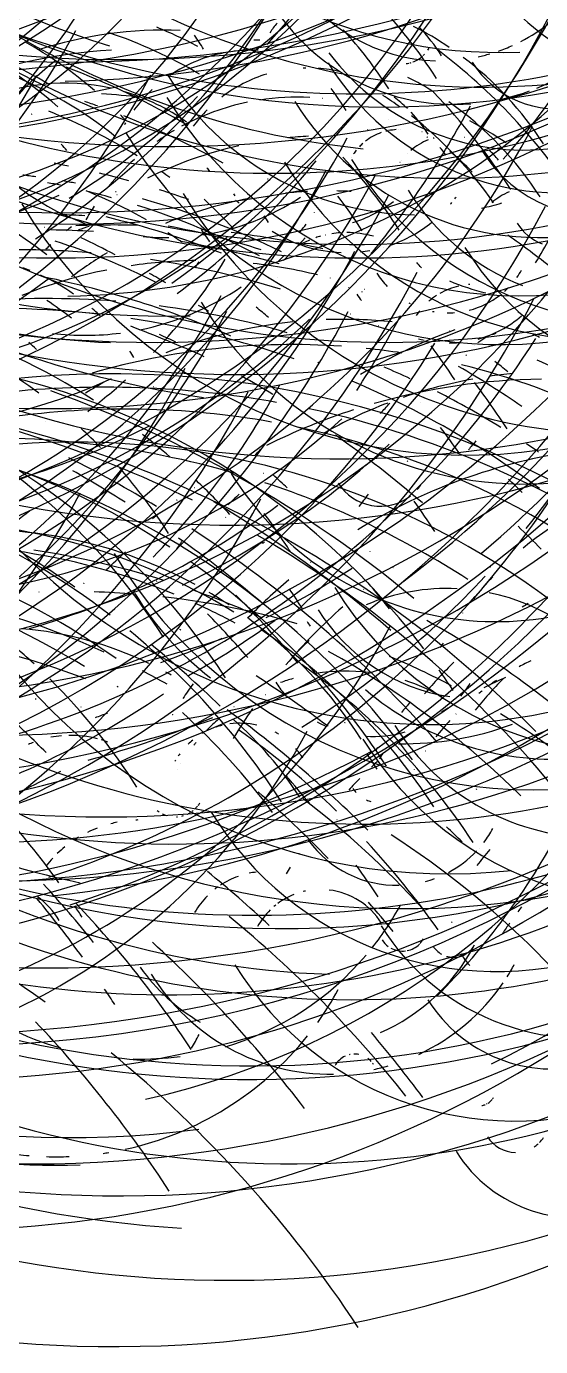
# Model space of a CAD drawing. Extents: x -1.31 to 1.29, y 0 to 2.6.
# Drawn here: x 0.326 to 0.711, y 1.023 to 2.013 of the extents above; entities that cross this region are included whole.
import ezdxf

# ---------------------------------------------------------------- set-up
doc = ezdxf.new("R2010")
doc.units = 0

msp = doc.modelspace()

# ---------------------------------------------------------------- linework, layer by layer
at = {"layer": 'drawinglayer'}
for centre, radius, start, end in [((0.35576, 2.95353), 0.96707, 208.57892, 333.68071), ((0.10055, 2.91806), 0.92544, 216.48574, 333.12843), ((0.17929, 2.92835), 0.98403, 208.17785, 333.45003), ((0.3957, 2.89091), 0.9025, 208.8654, 295.68558), ((-0.01924, 2.82883), 0.81987, 235.22146, 332.58183), ((0.43286, 2.84536), 0.92218, 208.8654, 333.65899), ((0.02946, 2.82345), 0.8626, 223.8196, 332.80397), ((-0.04698, 2.79003), 0.79316, 230.00755, 332.44736), ((0.35261, 2.84239), 0.9689, 208.52163, 333.68162), ((0.17651, 2.7963), 0.87044, 208.57892, 333.07469), ((0.17797, 2.7624), 0.83435, 210.69887, 332.95981), ((-0.11473, 2.72689), 0.73325, 236.13819, 332.13515), ((-0.13624, 2.74928), 0.82211, 208.17785, 332.38932), ((0.33623, 2.85976), 0.88792, 271.20321, 326.32393), ((0.35822, 2.76061), 0.89561, 208.80811, 333.45319), ((0.57408, 2.71041), 0.74776, 209.66754, 306.25121), ((0.59148, 2.66552), 0.71273, 209.83943, 287.80529), ((0.34623, 2.68131), 0.84175, 208.97999, 333.25981), ((-0.17885, 2.63346), 0.7227, 224.67904, 331.98956), ((0.5112, 2.66255), 0.75945, 209.55295, 302.00267), ((-0.06691, 2.62756), 0.73849, 208.57892, 332.23468), ((0.42029, 2.66779), 0.89147, 208.9227, 333.53982), ((0.55942, 2.56992), 0.59632, 210.18321, 253.30899), ((0.57459, 2.62679), 0.78723, 209.55295, 322.50012), ((0.64055, 2.58765), 0.68829, 210.01132, 322.36296), ((0.64542, 2.56691), 0.6489, 210.12591, 264.06427), ((0.6681, 2.52657), 0.55887, 210.46969, 281.75818), ((0.48342, 2.61132), 0.85905, 209.15188, 333.53655), ((0.57133, 2.59989), 0.75018, 209.66754, 319.38169), ((0.24386, 2.8775), 0.89979, 228.46056, 295.16654), ((0.34323, 2.56633), 0.8397, 208.97999, 333.2483), ((-0.02026, 2.43335), 0.54857, 236.82574, 331.69971), ((0.14441, 2.4416), 0.56917, 238.31543, 332.04846), ((-0.02232, 2.48978), 0.70383, 208.75081, 332.19829), ((0.10472, 2.44783), 0.60398, 228.80433, 332.09264), ((0.68023, 2.35109), 0.35745, 211.15723, 272.49649), ((0.00095, 2.40118), 0.55066, 228.68974, 331.74325), ((0.56052, 2.50316), 0.81416, 209.43836, 333.51581), ((-0.02517, 2.49803), 0.81163, 208.40704, 332.54488), ((0.57371, 2.51741), 0.79078, 209.55295, 261.62433), ((-0.06973, 2.35343), 0.47701, 266.61955, 331.3836), ((0.59636, 2.47703), 0.70071, 209.89673, 318.30441), ((0.48027, 2.50019), 0.86088, 209.15188, 333.53741), ((0.34433, 2.37846), 0.56766, 271.26051, 332.37946), ((-0.12935, 2.34328), 0.523, 215.16794, 331.42703), ((-0.22279, 2.41543), 0.70654, 233.84636, 331.85985), ((0.06295, 2.39524), 0.66711, 209.03729, 332.22488), ((-0.01268, 2.34918), 0.57115, 254.35825, 331.78565), ((0.00403, 2.42437), 0.74164, 305.52338, 332.36623), ((-0.14463, 2.42514), 0.76528, 218.49109, 332.18838), ((0.02968, 2.33621), 0.56946, 302.14293, 331.8532), ((0.63648, 2.11815), 0.13081, 211.78749, 268.27041), ((0.81995, 2.15146), 0.17977, 212.01667, 288.0005), ((0.05005, 2.3866), 0.76268, 208.69352, 332.51273), ((0.15558, 2.3198), 0.47489, 317.61279, 322.69487), ((0.64663, 2.11669), 0.16196, 211.73019, 274.35958), ((0.30915, 1.76565), 0.38537, 32.76152, 43.76718), ((0.63648, 2.11815), 0.13081, 297.27279, 319.83306), ((0.64663, 2.11669), 0.16196, 292.40265, 327.73128), ((-0.01678, 2.40243), 0.82761, 208.34974, 332.6114), ((0.42069, 2.47424), 0.69888, 219.98078, 267.39488), ((-0.14543, 2.28532), 0.57811, 311.94051, 331.57692), ((0.4285, 1.70919), 0.30124, 87.59358, 108.12558), ((0.27141, 1.64605), 0.39684, 62.55532, 67.44643), ((0.55418, 1.98071), 0.05346, 139.15978, 148.86442), ((0.3289, 1.79478), 0.31868, 32.58963, 42.6416), ((0.50207, 1.78929), 0.25122, 55.96631, 63.01592), ((0.51842, 1.91589), 0.14052, 32.41774, 43.64995), ((0.11649, 1.68365), 0.35609, 49.14811, 63.93741), ((0.04056, 1.44104), 0.60907, 60.26349, 66.98887), ((0.17585, 1.73209), 0.30776, 49.2054, 61.08689), ((0.27101, 1.6636), 0.36404, 59.51865, 71.34008), ((0.16071, 1.80735), 0.35276, 32.36045, 34.37113), ((0.49541, 1.7466), 0.25631, 88.79679, 89.78228), ((0.196, 2.387), 0.87759, 208.57892, 333.13009), ((0.41446, 1.58358), 0.41248, 93.43775, 111.83067), ((0.49533, 1.88511), 0.11033, 99.68299, 124.24718), ((0.49533, 1.88511), 0.11033, 96.70361, 97.70938), ((0.49533, 1.88511), 0.11033, 87.82276, 94.73979), ((0.69859, 2.10328), 0.18277, 216.94411, 279.58318), ((0.60761, 2.00797), 0.02286, 290.11082, 311.68394), ((0.60761, 2.00797), 0.02286, 313.65938, 316.5597), ((0.60761, 2.00797), 0.02286, 326.32175, 331.12531), ((0.3717, 1.647), 0.4363, 33.048, 53.00876), ((0.50207, 1.78929), 0.25122, 32.76152, 52.98263), ((0.63648, 2.11815), 0.13081, 282.31859, 286.32552), ((0.63648, 2.11815), 0.13081, 289.30868, 294.27662), ((0.50207, 1.78929), 0.25122, 127.87251, 137.55109), ((0.14184, 1.41887), 0.60295, 59.57594, 69.24334), ((0.53689, 1.87529), 0.1067, 90.91673, 91.91397), ((0.53689, 1.87529), 0.1067, 76.93656, 85.95011), ((0.72688, 2.09401), 0.20571, 211.73019, 282.70918), ((0.60761, 2.00797), 0.02286, 277.16197, 282.15026), ((0.60761, 2.00797), 0.02286, 284.15206, 287.10944), ((0.72332, 2.02625), 0.07493, 212.13126, 282.5939), ((0.31333, 2.24593), 0.4972, 318.07116, 328.11041), ((-0.2145, 2.31489), 0.71812, 208.34974, 331.91222), ((0.16412, 2.41001), 0.96491, 208.23515, 333.36254), ((-0.10267, 2.21456), 0.49713, 307.75792, 331.39048), ((0.35518, 1.81505), 0.15558, 77.39493, 114.92109), ((0.19113, 1.67921), 0.32212, 51.26805, 68.06849), ((0.49533, 1.88511), 0.11033, 127.17763, 127.18496), ((0.61988, 2.09298), 0.22114, 211.50101, 269.21488), ((0.53689, 1.87529), 0.1067, 106.73037, 127.30121), ((0.49541, 1.7466), 0.25631, 57.97166, 63.00286), ((0.09512, 2.36923), 0.8881, 224.96552, 332.99723), ((0.10234, 2.30609), 0.4931, 301.2262, 315.52081), ((0.34404, 1.36277), 0.60105, 83.52558, 86.36945), ((0.35518, 1.81505), 0.15558, 54.36203, 73.38176), ((0.49533, 1.88511), 0.11033, 133.02913, 143.73261), ((0.69566, 2.12083), 0.30963, 211.32912, 289.72722), ((0.52853, 1.77815), 0.18197, 86.96332, 98.77594), ((0.24221, 1.74297), 0.38398, 32.64692, 35.62716), ((0.4285, 1.70919), 0.30124, 53.90366, 56.87966), ((0.53689, 1.87529), 0.1067, 45.65307, 52.76674), ((0.27988, 1.62535), 0.48771, 32.9907, 43.95826), ((0.64663, 2.11669), 0.16196, 282.37589, 290.37931), ((0.29505, 2.38934), 0.90767, 208.63622, 327.31658), ((0.42941, 2.47454), 0.67854, 229.54918, 271.60967), ((0.17299, 1.37622), 0.61299, 70.34755, 71.29419), ((0.52853, 1.77815), 0.18197, 101.74563, 118.35963), ((0.53689, 1.87529), 0.1067, 135.09178, 143.82841), ((0.71006, 2.06979), 0.21491, 211.6729, 280.64876), ((0.52853, 1.77815), 0.18197, 83.95615, 83.98394), ((0.10311, 2.24692), 0.62816, 319.96192, 332.16764), ((0.49541, 1.7466), 0.25631, 32.76152, 54.985), ((0.10311, 2.24692), 0.62816, 209.20918, 313.82909), ((0.1314, 2.3191), 0.57811, 220.72563, 306.61682), ((0.13338, 2.29166), 0.75392, 261.00456, 332.62469), ((0.43095, 2.03585), 0.18098, 211.27183, 250.23639), ((0.08153, 1.67987), 0.36489, 47.10609, 47.14276), ((0.18182, 1.5477), 0.43282, 58.37273, 68.1836), ((0.17585, 1.73209), 0.30776, 43.24664, 44.23219), ((0.17299, 1.37622), 0.61299, 60.66456, 68.38815), ((0.49533, 1.88511), 0.11033, 149.58761, 150.53001), ((0.20685, 2.15326), 0.44352, 331.75437, 331.76485), ((0.53689, 1.87529), 0.1067, 32.36045, 43.60703), ((0.4285, 1.70919), 0.30124, 34.76687, 51.8782), ((0.48093, 1.62055), 0.36741, 56.19549, 61.14923), ((0.15826, 2.21434), 0.56393, 209.49566, 297.43723), ((0.07127, 2.26993), 0.71548, 240.95104, 332.39545), ((0.68239, 2.10452), 0.32986, 211.27183, 281.63941), ((0.52853, 1.77815), 0.18197, 120.30947, 125.17485), ((0.55293, 1.62348), 0.30776, 92.92208, 95.86222), ((0.60533, 1.89449), 0.04133, 109.0222, 127.63072), ((0.43095, 2.03585), 0.18098, 326.3975, 326.43634), ((0.60533, 1.89449), 0.04133, 103.12073, 104.07236), ((0.60533, 1.89449), 0.04133, 93.15127, 101.10444), ((0.60533, 1.89449), 0.04133, 91.14592, 91.17027), ((0.60533, 1.89449), 0.04133, 89.17563, 89.19786), ((0.52853, 1.77815), 0.18197, 58.94569, 58.96305), ((0.60533, 1.89449), 0.04133, 58.94569, 59.95587), ((0.10608, 2.34123), 0.92661, 208.23515, 333.14138), ((0.25756, 2.36659), 0.99598, 208.29245, 333.61654), ((0.00224, 2.22914), 0.63868, 272.06265, 332.02921), ((0.08153, 1.67987), 0.36489, 41.184, 42.16748), ((0.55293, 1.62348), 0.30776, 102.71966, 116.29051), ((0.53689, 1.87529), 0.1067, 150.61206, 150.61893), ((0.60533, 1.89449), 0.04133, 141.27972, 146.08942), ((0.60533, 1.89449), 0.04133, 131.53944, 136.39165), ((0.64337, 1.88595), 0.04514, 111.14214, 130.64717), ((0.64337, 1.88595), 0.04514, 105.18338, 106.17374), ((0.60533, 1.89449), 0.04133, 32.30315, 42.57984), ((0.64337, 1.88595), 0.04514, 76.24901, 76.28293), ((0.64337, 1.88595), 0.04514, 36.48574, 49.87084), ((0.38306, 2.30631), 0.88576, 208.8654, 333.46138), ((0.21703, 1.22968), 0.69309, 78.31166, 79.23051), ((0.52853, 1.77815), 0.18197, 131.99781, 140.69651), ((0.09575, 2.27674), 0.57694, 306.49741, 320.82308), ((0.35518, 1.81505), 0.15558, 41.24129, 41.26089), ((0.75784, 2.0578), 0.27991, 211.5583, 287.89914), ((0.27141, 1.64605), 0.39684, 32.70422, 42.70801), ((0.43095, 2.03585), 0.18098, 317.5241, 317.5555), ((0.79082, 2.05004), 0.26005, 211.6729, 289.98855), ((0.60533, 1.89449), 0.04133, 149.95957, 149.98868), ((0.64337, 1.88595), 0.04514, 146.15198, 146.20716), ((0.64337, 1.88595), 0.04514, 143.25219, 143.28507), ((0.64337, 1.88595), 0.04514, 134.53303, 134.57612), ((0.52853, 1.77815), 0.18197, 43.76231, 50.88469), ((0.75604, 1.97481), 0.10425, 212.13126, 282.73112), ((-0.0269, 2.21156), 0.65366, 230.40862, 332.02772), ((-0.03913, 2.23193), 0.7083, 298.01764, 332.18403), ((0.25122, 1.30348), 0.60251, 82.20777, 83.15338), ((0.21703, 1.22968), 0.69309, 74.47284, 76.34475), ((0.18182, 1.5477), 0.43282, 54.47662, 55.41953), ((0.54238, 1.95751), 0.09556, 211.73019, 213.79811), ((0.23209, 1.3203), 0.58602, 78.25437, 79.21241), ((0.25122, 1.30348), 0.60251, 79.34299, 80.25508), ((0.21703, 1.22968), 0.69309, 70.57673, 72.49184), ((0.14184, 1.41887), 0.60295, 52.71666, 52.75774), ((0.76359, 1.98481), 0.17863, 211.90208, 248.31091), ((0.00784, 2.30554), 0.92881, 208.06326, 332.98485), ((-0.05724, 2.23131), 0.73988, 233.21611, 332.25582), ((0.15558, 2.3198), 0.47489, 246.79521, 294.20867), ((0.12118, 1.55917), 0.35814, 52.12749, 64.93871), ((0.23612, 1.5521), 0.36353, 60.37808, 68.2708), ((0.23209, 1.3203), 0.58602, 74.41555, 76.30774), ((0.25122, 1.30348), 0.60251, 76.38578, 76.4209), ((0.55293, 1.62348), 0.30776, 121.12817, 121.1689), ((0.25122, 1.30348), 0.60251, 63.81583, 74.44889), ((0.5529, 1.56771), 0.32212, 100.77161, 112.39474), ((0.76268, 2.0818), 0.37361, 211.27183, 299.04638), ((0.43095, 2.03585), 0.18098, 278.59437, 303.64815), ((0.04056, 1.44104), 0.60907, 43.70501, 46.60824), ((0.56536, 1.94637), 0.10275, 214.82416, 215.89113), ((0.54238, 1.95751), 0.09556, 231.26805, 233.35774), ((0.5529, 1.56771), 0.32212, 92.92208, 95.85689), ((0.36972, 1.98818), 0.20659, 329.30113, 329.31528), ((0.5529, 1.56771), 0.32212, 87.07792, 89.00512), ((0.27101, 1.6636), 0.36404, 32.64692, 37.62931), ((0.54238, 1.95751), 0.09556, 286.95955, 307.7499), ((0.09637, 2.27396), 0.84882, 307.07037, 332.87112), ((0.56536, 1.94637), 0.10275, 319.61815, 320.57413), ((0.56536, 1.94637), 0.10275, 322.54023, 323.50383), ((0.61988, 2.09298), 0.22114, 282.31859, 286.35961), ((0.71086, 1.83769), 0.0565, 114.29341, 129.83031), ((0.08025, 2.32353), 0.99506, 208.00597, 333.3233), ((0.04756, 2.22614), 0.75245, 254.41555, 332.47532), ((0.65564, 2.08085), 0.38907, 211.04264, 285.64427), ((0.33557, 1.34042), 0.53183, 86.33307, 88.26216), ((0.52853, 1.77815), 0.18197, 146.55093, 150.37033), ((0.55293, 1.62348), 0.30776, 125.95809, 125.98175), ((0.23209, 1.3203), 0.58602, 62.72721, 72.42968), ((0.35961, 1.77295), 0.17467, 32.24585, 34.24502), ((0.36972, 1.98818), 0.20659, 326.35298, 326.37905), ((0.71086, 1.83769), 0.0565, 138.53801, 138.58682), ((0.3038, 2.30836), 0.93581, 208.57892, 302.73526), ((0.39083, 1.16607), 0.69822, 94.21519, 94.23989), ((0.55293, 1.62348), 0.30776, 128.90383, 129.8173), ((0.39083, 1.16607), 0.69822, 88.51031, 92.30151), ((0.52798, 1.36541), 0.52135, 107.30333, 108.21559), ((0.22616, 1.21312), 0.67624, 68.68597, 76.36166), ((0.33557, 1.34042), 0.53183, 71.77994, 79.53172), ((0.19113, 1.67921), 0.32212, 32.36045, 34.34208), ((0.36972, 1.98818), 0.20659, 321.39431, 323.38706), ((0.56536, 1.94637), 0.10275, 289.0222, 308.81296), ((0.7268, 1.88665), 0.03924, 212.24585, 248.3744), ((0.3355, 1.21429), 0.64634, 86.39037, 89.2355), ((0.18431, 1.34401), 0.5337, 63.47205, 72.21539), ((-0.01033, 1.0704), 0.87033, 62.44073, 64.32072), ((0.43095, 2.03585), 0.18098, 264.44231, 270.55353), ((0.03126, 1.23097), 0.73809, 57.51788, 57.57059), ((0.23612, 1.5521), 0.36353, 55.45064, 57.41732), ((0.3355, 1.21429), 0.64634, 73.84259, 80.56871), ((0.19596, 2.01618), 0.31545, 329.3331, 329.35843), ((0.39083, 1.16607), 0.69822, 76.99386, 82.71014), ((0.56536, 1.94637), 0.10275, 237.51329, 268.01608), ((0.20685, 2.15326), 0.44352, 314.63341, 317.67748), ((0.56609, 1.78632), 0.0723, 112.80372, 120.61703), ((0.56609, 1.78632), 0.0723, 105.87093, 108.84), ((0.56609, 1.78632), 0.0723, 102.92318, 102.94885), ((0.56609, 1.78632), 0.0723, 94.0107, 98.96748), ((0.56609, 1.78632), 0.0723, 74.01448, 90.03266), ((0.16856, 2.2076), 0.77187, 310.22164, 332.74157), ((0.34404, 1.36277), 0.60105, 51.32535, 55.24547), ((0.17702, 2.15157), 0.61735, 329.24384, 331.24936), ((-0.069, 2.18275), 0.72475, 236.31008, 332.1862), ((0.32088, 1.18417), 0.66151, 85.35904, 90.14593), ((0.55293, 1.62348), 0.30776, 132.74265, 133.67291), ((0.5529, 1.56771), 0.32212, 121.11161, 126.89327), ((0.56609, 1.78632), 0.0723, 130.39352, 135.24665), ((0.56536, 1.94637), 0.10275, 276.07335, 280.06332), ((0.56536, 1.94637), 0.10275, 286.04282, 286.05296), ((0.84468, 1.96594), 0.22407, 211.90208, 296.07886), ((0.3388, 2.26648), 0.95915, 208.57892, 333.62771), ((0.22077, 2.08752), 0.5024, 209.83943, 312.8074), ((0.26749, 1.67808), 0.1639, 68.11301, 70.10335), ((0.45682, 1.47948), 0.35814, 90.63025, 98.43388), ((0.32088, 1.18417), 0.66151, 72.81127, 81.49083), ((0.11956, 2.05637), 0.41677, 316.35229, 328.50019), ((0.19596, 2.01618), 0.31545, 324.3164, 325.33174), ((0.45682, 1.47948), 0.35814, 75.90524, 83.77017), ((0.56609, 1.78632), 0.0723, 39.46512, 43.5895), ((-0.10069, 2.20478), 0.81167, 214.3658, 332.41613), ((0.28676, 2.22698), 0.82566, 208.9227, 322.98805), ((-0.04298, 2.33156), 0.63721, 267.70817, 307.26242), ((0.45682, 1.47948), 0.35814, 101.40186, 112.03785), ((0.26749, 1.67808), 0.1639, 55.10687, 65.11885), ((0.1901, 1.11074), 0.72992, 66.68062, 78.20383), ((-0.01033, 1.0704), 0.87033, 59.57594, 60.50625), ((0.22616, 1.21312), 0.67624, 64.76963, 64.78986), ((0.33557, 1.34042), 0.53183, 66.85251, 66.85846), ((0.25122, 1.30348), 0.60251, 59.86242, 59.8662), ((0.64209, 1.86155), 0.0631, 212.01667, 223.42002), ((0.71189, 1.98532), 0.17691, 247.08169, 256.33393), ((0.64209, 1.86155), 0.0631, 322.5808, 322.59753), ((0.64209, 1.86155), 0.0631, 324.54558, 330.33773), ((0.25423, 2.25516), 0.99752, 208.29245, 333.61608), ((-0.08959, 2.1117), 0.6367, 289.42327, 331.86443), ((0.36972, 1.98818), 0.20659, 281.45916, 304.51406), ((0.3355, 1.21429), 0.64634, 68.95778, 68.97245), ((0.64242, 1.85905), 0.08322, 214.02202, 218.19127), ((0.33557, 1.34042), 0.53183, 62.94172, 62.95639), ((0.45682, 1.47948), 0.35814, 69.98148, 70.00377), ((0.66217, 1.76683), 0.05313, 122.94507, 130.67874), ((0.66217, 1.76683), 0.05313, 103.29262, 119.9646), ((0.66217, 1.76683), 0.05313, 94.35448, 95.34971), ((0.64209, 1.86155), 0.0631, 284.32394, 307.95719), ((0.64209, 1.86155), 0.0631, 311.88321, 315.7705), ((-0.05654, 2.20412), 0.85912, 235.04957, 332.64715), ((0.43652, 2.20386), 0.80364, 209.26647, 328.27995), ((0.30215, 1.11737), 0.68441, 83.41099, 93.91456), ((0.34103, 1.16094), 0.6482, 85.41634, 95.01625), ((-0.04522, 1.25068), 0.678, 53.3307, 55.25401), ((0.24613, 2.27128), 0.91529, 276.18794, 329.27798), ((0.26749, 1.67808), 0.1639, 46.11143, 49.11121), ((0.34103, 1.16094), 0.6482, 73.84259, 82.51717), ((0.18431, 1.34401), 0.5337, 58.60191, 59.54185), ((0.69987, 1.95509), 0.285, 211.44371, 323.32203), ((0.03126, 1.23097), 0.73809, 49.83566, 50.76328), ((0.64209, 1.86155), 0.0631, 241.92507, 242.95032), ((0.64242, 1.85905), 0.08322, 318.7457, 318.75871), ((-0.16485, 2.14007), 0.7257, 232.92963, 332.02366), ((-0.12554, 2.16333), 0.78232, 237.05493, 332.27707), ((0.30215, 1.11737), 0.68441, 70.86321, 81.43864), ((0.56301, 1.43001), 0.36353, 95.90147, 111.40565), ((0.56301, 1.43001), 0.36353, 84.15583, 91.9755), ((0.32088, 1.18417), 0.66151, 67.95934, 67.99842), ((-0.03122, 2.132), 0.72046, 327.0666, 332.23714), ((0.66217, 1.76683), 0.05313, 141.39431, 146.16528), ((0.64209, 1.86155), 0.0631, 259.22839, 260.23382), ((0.64209, 1.86155), 0.0631, 269.31245, 274.31626), ((0.64242, 1.85905), 0.08322, 285.29797, 310.93841), ((0.48082, 1.23078), 0.60698, 69.38355, 69.43082), ((0.64242, 1.85905), 0.08322, 314.84621, 314.8626), ((0.08897, 2.19177), 0.88176, 208.34974, 332.96629), ((0.20685, 2.15326), 0.44352, 236.71115, 294.33277), ((0.09564, 1.29531), 0.51988, 57.34141, 71.90605), ((0.36972, 1.98818), 0.20659, 263.2391, 277.41201), ((0.0864, 0.94197), 0.90401, 65.64929, 69.43082), ((0.08325, 1.03083), 0.82566, 64.56067, 65.50141), ((0.23612, 1.5521), 0.36353, 40.54309, 40.55374), ((0.79452, 1.38399), 0.42802, 110.16811, 120.6698), ((0.32088, 1.18417), 0.66151, 66.01816, 66.05036), ((0.56301, 1.43001), 0.36353, 77.25994, 77.28034), ((0.79452, 1.38399), 0.42802, 108.22911, 108.27735), ((0.69049, 1.74209), 0.04284, 107.36062, 111.25513), ((0.69049, 1.74209), 0.04284, 62.26884, 69.37489), ((-0.02466, 2.18111), 0.7718, 240.49267, 328.31186), ((0.10707, 2.16377), 0.71321, 282.89155, 327.36413), ((0.09696, 1.42008), 0.39739, 53.15881, 63.93942), ((0.02832, 1.43008), 0.45755, 48.17408, 49.15138), ((0.09406, 2.15824), 0.84604, 288.22006, 332.85805), ((0.5252, 1.23939), 0.53527, 86.04659, 106.2716), ((0.34103, 1.16094), 0.6482, 71.88749, 71.89453), ((0.5252, 1.23939), 0.53527, 81.17645, 84.07424), ((0.64242, 1.85905), 0.08322, 254.12907, 257.18316), ((0.14184, 1.41887), 0.60295, 33.10529, 36.05024), ((0.64242, 1.85905), 0.08322, 270.28648, 275.32478), ((0.56301, 1.43001), 0.36353, 74.2997, 74.30096), ((0.69049, 1.74209), 0.04284, 131.74737, 131.76862), ((0.69049, 1.74209), 0.04284, 118.13223, 127.863), ((0.57913, 2.12046), 0.70533, 209.83943, 324.27148), ((0.18321, 1.2144), 0.55173, 37.0014, 85.80102), ((0.26749, 1.67808), 0.1639, 32.01667, 34.02506), ((0.69049, 1.74209), 0.04284, 144.37369, 145.28544), ((0.45682, 1.47948), 0.35814, 50.06484, 52.0844), ((0.56301, 1.43001), 0.36353, 56.42467, 66.37558), ((-0.18691, 2.09364), 0.71585, 243.18558, 331.95295), ((0.49691, 2.1467), 0.7999, 209.38107, 310.21808), ((0.2672, 2.17429), 0.92515, 256.07713, 333.40139), ((0.38973, 1.03647), 0.71625, 53.67448, 96.1173), ((0.03126, 1.23097), 0.73809, 45.92425, 45.93955), ((0.34103, 1.16094), 0.6482, 65.13363, 67.03568), ((0.32088, 1.18417), 0.66151, 55.33605, 60.18093), ((0.5252, 1.23939), 0.53527, 63.58665, 76.28786), ((0.72464, 1.39784), 0.35675, 95.50039, 98.38759), ((0.38508, 1.01437), 0.72831, 79.85865, 96.09702), ((0.56301, 1.43001), 0.36353, 119.16355, 122.02175), ((0.11956, 2.05637), 0.41677, 307.24226, 312.32497), ((0.01858, 2.01072), 0.56396, 315.49285, 331.81642), ((-0.04522, 1.25068), 0.678, 46.55611, 46.5698), ((0.08325, 1.03083), 0.82566, 58.8311, 60.71114), ((0.30215, 1.11737), 0.68441, 53.388, 66.96028), ((0.71658, 1.27728), 0.47144, 90.57296, 106.00661), ((0.72464, 1.39784), 0.35675, 100.37054, 109.04179), ((0.17299, 1.37622), 0.61299, 33.16259, 37.12998), ((-0.21729, 2.11339), 0.80207, 208.06326, 332.18322), ((0.09597, 0.8844), 0.85696, 44.44986, 83.68102), ((0.08508, 0.92101), 0.82251, 63.64394, 81.72723), ((0.03972, 1.24603), 0.51695, 32.64692, 70.74667), ((0.02547, 1.29868), 0.47778, 32.47504, 65.78692), ((0.03866, 0.89027), 0.90294, 50.23673, 70.22734), ((0.0864, 0.94197), 0.90401, 61.80698, 61.86777), ((0.34103, 1.16094), 0.6482, 58.31543, 63.14404), ((0.51776, 2.10375), 0.76682, 209.49566, 291.74747), ((0.40014, 1.10503), 0.62124, 79.85865, 98.1077), ((0.02832, 1.43008), 0.45755, 40.31837, 40.32456), ((0.71658, 1.27728), 0.47144, 107.99087, 116.54525), ((0.79452, 1.38399), 0.42802, 127.33611, 127.35685), ((0.38508, 1.01437), 0.72831, 53.67448, 77.90016), ((0.72464, 1.39784), 0.35675, 111.02755, 119.62845), ((0.16716, 2.1194), 0.58042, 316.92524, 317.94958), ((0.08626, 1.29579), 0.69001, 39.1178, 39.12135), ((0.1823, 2.05227), 0.66422, 321.27972, 330.39731), ((0.12063, 1.15072), 0.56613, 56.48197, 83.65501), ((0.56301, 1.43001), 0.36353, 127.79734, 127.81521), ((0.11546, 2.06814), 0.72915, 288.16276, 331.49911), ((0.40014, 1.10503), 0.62124, 45.59577, 77.87335), ((0.08626, 1.29579), 0.69001, 35.22523, 37.16172), ((0.12675, 1.10825), 0.60387, 36.02738, 84.65511), ((0.29625, 1.03878), 0.66579, 73.728, 92.93962), ((0.09696, 1.42008), 0.39739, 44.27797, 47.2244), ((0.09564, 1.29531), 0.51988, 49.49188, 52.4107), ((0.08325, 1.03083), 0.82566, 49.2054, 54.94753), ((0.86876, 1.52557), 0.27152, 139.33167, 141.19504), ((0.26075, 2.09408), 0.87037, 208.69352, 333.21294), ((0.43319, 2.09239), 0.80514, 209.20918, 312.0932), ((0.62864, 1.91724), 0.42732, 210.81346, 296.70659), ((0.36122, 1.1033), 0.59822, 33.50636, 97.02446), ((0.17702, 2.15157), 0.61735, 295.49662, 312.97619), ((0.79452, 1.38399), 0.42802, 133.08643, 133.98523), ((0.34103, 1.16094), 0.6482, 55.33605, 56.3102), ((0.49343, 2.06293), 0.83922, 209.20918, 333.48888), ((0.49764, 2.00551), 0.64777, 209.89673, 258.27688), ((-0.05361, 0.87165), 0.91569, 58.60191, 63.30498), ((0.79771, 1.27281), 0.42623, 100.54242, 121.63586), ((0.03126, 1.23097), 0.73809, 38.15356, 38.20462), ((0.86975, 1.41616), 0.26797, 88.16654, 129.78413), ((0.32938, 2.08778), 0.92735, 208.63622, 333.50933), ((0.49394, 2.03589), 0.80203, 209.38107, 333.37074), ((0.04793, 1.13009), 0.55781, 52.35667, 79.53304), ((-0.10718, 0.85853), 0.94538, 57.57059, 60.34502), ((0.09696, 1.42008), 0.39739, 32.41774, 41.30157), ((0.09564, 1.29531), 0.51988, 42.61639, 46.5333), ((0.67792, 1.79991), 0.23297, 211.5583, 306.4553), ((0.72464, 1.39784), 0.35675, 128.2502, 128.27358), ((-0.10311, 0.99682), 0.91617, 47.02817, 47.92943), ((0.09095, 1.04823), 0.86421, 45.42388, 46.37751), ((-0.24965, 1.99379), 0.69888, 233.78907, 331.7876), ((0.71658, 1.27728), 0.47144, 124.17762, 124.20558), ((0.29625, 1.03878), 0.66579, 57.22681, 71.75857), ((0.59101, 1.6905), 0.03708, 212.01667, 307.75924), ((0.59101, 1.6905), 0.03708, 318.52953, 326.28846), ((0.59101, 1.6905), 0.03708, 328.23039, 328.26981), ((-0.13986, 1.9991), 0.72589, 208.46433, 332.06766), ((0.56902, 2.03094), 0.74743, 209.66754, 318.36469), ((0.57789, 2.0109), 0.70874, 209.83943, 267.98428), ((0.60955, 1.97331), 0.62146, 210.18321, 298.99694), ((-0.117, 0.89693), 0.84494, 55.45064, 64.90611), ((0.16716, 2.1194), 0.58042, 286.10011, 306.72734), ((0.71658, 1.27728), 0.47144, 126.08242, 126.15364), ((-0.0517, 0.80474), 0.99719, 49.2627, 58.70144), ((0.72464, 1.39784), 0.35675, 132.1124, 133.98253), ((0.06995, 2.03494), 0.63336, 322.9413, 323.98735), ((0.18431, 1.34401), 0.5337, 32.9907, 35.94006), ((0.23653, 1.17303), 0.4699, 58.60191, 90.82483), ((0.16647, 1.84971), 0.25694, 303.00237, 309.04524), ((0.71658, 1.27728), 0.47144, 128.0444, 128.93741), ((0.08508, 0.92101), 0.82251, 61.67045, 61.69588), ((-0.04522, 1.25068), 0.678, 32.9334, 35.87749), ((0.39548, 2.03787), 0.90144, 208.8654, 333.53208), ((0.08054, 1.10338), 0.53626, 54.36203, 82.53677), ((0.29017, 1.29571), 0.34015, 61.524, 93.95513), ((-0.05361, 0.87165), 0.91569, 41.35588, 56.64687), ((0.1901, 1.11074), 0.72992, 44.39256, 46.30435), ((-0.07537, 0.78129), 0.87378, 59.40405, 76.47075), ((0.79452, 1.38399), 0.42802, 145.40502, 146.30399), ((-0.10718, 0.85853), 0.94538, 49.95025, 54.65005), ((0.08508, 0.92101), 0.82251, 38.54839, 59.75172), ((0.50281, 1.62777), 0.00187, 211.95938, 289.70201), ((0.50281, 1.62777), 0.00187, 292.68913, 302.52584), ((0.50281, 1.62777), 0.00187, 307.43758, 307.47144), ((0.50281, 1.62777), 0.00187, 312.34158, 321.13797), ((0.24943, 1.13441), 0.49024, 67.54005, 82.12808), ((0.22986, 0.96579), 0.66264, 72.52479, 81.18029), ((0.02199, 2.00522), 0.54015, 312.34158, 314.41357), ((0.70562, 1.80794), 0.36705, 211.15723, 286.8072), ((0.84538, 1.37622), 0.35759, 137.12435, 137.15443), ((0.12063, 1.15072), 0.56613, 32.9334, 54.53219), ((0.19904, 2.17949), 0.68217, 296.69983, 302.93144), ((0.79771, 1.27281), 0.42623, 127.34843, 127.41414), ((0.83446, 1.26907), 0.41131, 124.6263, 124.66395), ((0.08325, 1.03083), 0.82566, 44.32999, 44.33526), ((0.71658, 1.27728), 0.47144, 137.4907, 137.5555), ((0.79452, 1.38399), 0.42802, 150.09032, 150.16057), ((0.79771, 1.27281), 0.42623, 130.22164, 135.89444), ((0.1823, 2.05227), 0.66422, 301.79916, 317.19471), ((-0.00051, 1.10554), 0.76154, 38.20462, 40.09091), ((0.86975, 1.41616), 0.26797, 136.52417, 141.20644), ((0.25793, 1.9788), 0.86802, 208.69352, 333.20074), ((0.12392, 0.97685), 0.62409, 65.36281, 79.83338), ((0.35899, 0.97685), 0.61259, 92.20331, 92.23454), ((0.35899, 0.97685), 0.61259, 85.47363, 88.3516), ((0.60823, 1.71106), 0.23568, 211.44371, 232.20713), ((0.35899, 0.97685), 0.61259, 73.89989, 83.52856), ((0.22986, 0.96579), 0.66264, 65.76389, 70.5698), ((0.29017, 1.29571), 0.34015, 56.53926, 59.5175), ((-0.10835, 0.99876), 0.83391, 40.09538, 44.84852), ((0.09564, 1.29531), 0.51988, 32.76152, 34.72974), ((0.84538, 1.37622), 0.35759, 143.75885, 143.80074), ((0.78133, 1.73106), 0.26364, 211.6729, 300.89429), ((0.83446, 1.26907), 0.41131, 128.4292, 128.50276), ((0.64128, 1.43539), 0.15643, 87.3071, 112.90261), ((0.64128, 1.43539), 0.15643, 32.70422, 78.3689), ((0.64198, 1.8001), 0.4223, 210.87076, 276.46147), ((0.24943, 1.13441), 0.49024, 61.63859, 65.54387), ((0.83446, 1.26907), 0.41131, 131.31026, 139.8055), ((0.66451, 1.65027), 0.14111, 211.84478, 261.28187), ((0.64128, 1.43539), 0.15643, 116.80205, 116.81442), ((0.87638, 1.30224), 0.32846, 122.08564, 122.99698), ((0.19146, 1.99848), 0.53674, 298.476, 306.70305), ((-0.19355, 0.94296), 0.90892, 41.0694, 43.87117), ((0.29017, 1.29571), 0.34015, 32.58963, 53.56367), ((0.72127, 1.68108), 0.21733, 211.6729, 212.74438), ((0.84538, 1.37622), 0.35759, 147.54542, 147.58226), ((-0.10311, 0.99682), 0.91617, 38.35038, 38.3765), ((0.30025, 0.97751), 0.67407, 46.45521, 61.11324), ((0.86975, 1.41616), 0.26797, 144.0541, 144.08722), ((0.0875, 1.83538), 0.5788, 215.45442, 331.98235), ((0.14118, 0.91712), 0.64879, 69.31622, 80.87009), ((0.01242, 1.19062), 0.46976, 47.20005, 51.09393), ((0.29908, 1.28824), 0.27438, 64.38879, 85.15324), ((0.04793, 1.13009), 0.55781, 32.76152, 50.40902), ((0.19904, 2.17949), 0.68217, 289.48057, 293.63669), ((-0.04818, 0.69086), 0.99814, 60.60818, 60.66456), ((0.23653, 1.17303), 0.4699, 32.87611, 55.65313), ((0.34924, 1.89529), 0.73578, 296.24147, 332.92394), ((0.47672, 1.93773), 0.86458, 209.09459, 333.5436), ((-0.117, 0.89693), 0.84494, 45.88225, 50.60096), ((0.64128, 1.43539), 0.15643, 131.36755, 138.11894), ((0.22986, 0.96579), 0.66264, 45.252, 60.87896), ((0.86975, 1.41616), 0.26797, 149.81679, 150.68964), ((0.49218, 1.95341), 0.84263, 209.20918, 266.58374), ((0.52384, 1.91578), 0.75535, 209.55295, 329.29368), ((0.24943, 1.13441), 0.49024, 32.9907, 54.74734), ((0.35899, 0.97685), 0.61259, 62.21155, 67.04485), ((0.87638, 1.30224), 0.32846, 134.46152, 140.11289), ((0.78781, 1.36017), 0.19622, 115.26744, 118.16156), ((0.15302, 2.27964), 0.91778, 234.47662, 298.03385), ((0.12392, 0.97685), 0.62409, 60.49267, 62.43145), ((0.29908, 1.28824), 0.27438, 60.43538, 61.41433), ((-0.04818, 0.69086), 0.99814, 53.04422, 56.81681), ((0.56521, 1.38501), 0.14474, 105.81364, 109.73484), ((0.56521, 1.38501), 0.14474, 83.06721, 98.92439), ((0.18321, 1.2144), 0.55173, 33.048, 35.00018), ((0.83504, 1.19187), 0.36544, 114.23611, 117.07277), ((0.39215, 1.9264), 0.90294, 208.8654, 333.53157), ((0.01242, 1.19062), 0.46976, 32.47504, 45.21968), ((-0.07537, 0.78129), 0.87378, 57.45938, 57.51329), ((0.28651, 1.79244), 0.59749, 282.43318, 332.37814), ((0.29908, 1.28824), 0.27438, 58.43003, 58.43071), ((0.79771, 1.27281), 0.42623, 144.48829, 146.31505), ((0.56521, 1.38501), 0.14474, 116.58243, 116.58524), ((0.58591, 1.5669), 0.08607, 211.84478, 219.0864), ((0.72127, 1.68108), 0.21733, 229.43459, 273.63462), ((0.56521, 1.38501), 0.14474, 60.03431, 72.09112), ((0.58591, 1.5669), 0.08607, 319.61815, 327.39393), ((0.91298, 1.29857), 0.32201, 135.55014, 141.15551), ((0.78781, 1.36017), 0.19622, 127.81521, 128.76449), ((0.78781, 1.36017), 0.19622, 123.9764, 125.87913), ((0.06995, 2.03494), 0.63336, 283.75099, 304.49492), ((0.22876, 0.83622), 0.68063, 81.18602, 81.23375), ((0.64128, 1.43539), 0.15643, 150.63945, 150.67623), ((0.77044, 1.36709), 0.20992, 138.30034, 141.14829), ((-0.25617, 0.88099), 0.83761, 44.56445, 47.36054), ((0.22876, 0.83622), 0.68063, 78.2998, 78.31166), ((0.16856, 2.2076), 0.77187, 285.29797, 292.62479), ((0.19146, 1.99848), 0.53674, 290.28271, 291.34165), ((0.79771, 1.27281), 0.42623, 148.2081, 148.26981), ((0.08054, 1.10338), 0.53626, 36.71493, 47.51375), ((0.56521, 1.38501), 0.14474, 129.24297, 129.24761), ((-0.07277, 0.75157), 0.92889, 45.1947, 53.76088), ((0.83446, 1.26907), 0.41131, 145.51961, 149.262), ((0.56521, 1.38501), 0.14474, 125.35448, 125.40879), ((0.83504, 1.19187), 0.36544, 121.91375, 122.80911), ((0.78781, 1.36017), 0.19622, 135.48093, 135.55014), ((0.35899, 0.97685), 0.61259, 44.50715, 58.25361), ((0.10813, 1.71512), 0.4861, 253.84259, 331.72113), ((0.56521, 1.38501), 0.14474, 131.19567, 136.03481), ((0.48581, 1.43503), 0.05573, 103.6364, 108.58944), ((0.48581, 1.43503), 0.05573, 76.76467, 97.70176), ((0.29908, 1.28824), 0.27438, 32.41774, 48.45712), ((0.12392, 0.97685), 0.62409, 45.88225, 54.65916), ((0.58591, 1.5669), 0.08607, 240.66456, 245.79202), ((-0.10835, 0.99876), 0.83391, 36.18717, 36.19926), ((0.75348, 1.58321), 0.1783, 211.90208, 270.71391), ((0.60823, 1.71106), 0.23568, 269.14056, 290.34218), ((0.58591, 1.5669), 0.08607, 292.05888, 297.01473), ((0.78781, 1.36017), 0.19622, 137.44091, 142.17795), ((0.35928, 1.40333), 0.07838, 111.14214, 114.06308), ((0.35928, 1.40333), 0.07838, 95.27121, 101.21061), ((0.35928, 1.40333), 0.07838, 75.33228, 91.28331), ((0.35928, 1.40333), 0.07838, 69.31622, 73.31644), ((0.48581, 1.43503), 0.05573, 129.24761, 134.11294), ((0.56521, 1.38501), 0.14474, 140.93595, 141.84512), ((0.48581, 1.43503), 0.05573, 119.45003, 120.40309), ((0.48581, 1.43503), 0.05573, 58.60191, 61.62988), ((0.79892, 1.61553), 0.25969, 211.73019, 292.00994), ((0.58591, 1.5669), 0.08607, 266.04659, 286.1071), ((0.78781, 1.36017), 0.19622, 144.08842, 144.14451), ((0.48581, 1.43503), 0.05573, 143.91533, 145.81445), ((0.48581, 1.43503), 0.05573, 32.07397, 41.30157), ((-0.10835, 0.99876), 0.83391, 33.27718, 34.25608), ((0.77044, 1.36709), 0.20992, 149.81679, 150.69657), ((0.87638, 1.30224), 0.32846, 149.64491, 150.5217), ((0.83504, 1.19187), 0.36544, 129.47994, 129.53409), ((0.78781, 1.36017), 0.19622, 145.99769, 146.03527), ((0.48581, 1.43503), 0.05573, 149.7595, 150.67961), ((0.56521, 1.38501), 0.14474, 150.54542, 150.56164), ((0.56521, 1.38501), 0.14474, 148.6133, 148.67088), ((0.83504, 1.19187), 0.36544, 132.39888, 133.28307), ((0.78781, 1.36017), 0.19622, 150.76653, 150.79082), ((0.91298, 1.29857), 0.32201, 150.6018, 150.67623), ((0.05016, 2.01592), 0.63692, 293.0329, 298.24075), ((0.14118, 0.91712), 0.64879, 55.73071, 55.73712), ((-0.117, 0.89693), 0.84494, 39.12135, 41.0136), ((0.83504, 1.19187), 0.36544, 135.20637, 137.0808), ((-0.07537, 0.78129), 0.87378, 44.10608, 48.86031), ((0.5895, 1.45379), 0.02235, 212.07397, 222.36704), ((-0.05361, 0.87165), 0.91569, 38.4554, 38.49109), ((-0.14536, 1.01752), 0.60878, 35.51171, 42.26643), ((0.43736, 1.44225), 0.02162, 231.15346, 236.26276), ((0.43736, 1.44225), 0.02162, 306.32552, 308.28074), ((0.43736, 1.44225), 0.02162, 315.20637, 321.04756), ((0.43736, 1.44225), 0.02162, 323.05589, 328.87806), ((0.14118, 0.91712), 0.64879, 42.10073, 52.812), ((0.5895, 1.45379), 0.02235, 246.9098, 256.0349), ((0.41168, 1.3277), 0.09058, 101.40186, 104.35133), ((0.41168, 1.3277), 0.09058, 91.48969, 92.46274), ((0.43736, 1.44225), 0.02162, 243.35746, 252.47408), ((0.43736, 1.44225), 0.02162, 272.57831, 274.57157), ((0.43736, 1.44225), 0.02162, 283.5218, 286.52754), ((0.43736, 1.44225), 0.02162, 294.4653, 295.4513), ((0.43736, 1.44225), 0.02162, 297.44468, 301.38107), ((0.67789, 1.55503), 0.25038, 211.50101, 288.59414), ((0.55806, 1.41909), 0.000769, 300.72395, 300.76783), ((0.55806, 1.41909), 0.000769, 302.71589, 306.61006), ((0.55806, 1.41909), 0.000769, 310.56541, 313.45639), ((0.55806, 1.41909), 0.000769, 319.33167, 330.97451), ((0.41168, 1.3277), 0.09058, 111.25673, 116.18291), ((0.6035, 1.45137), 0.08212, 211.90208, 212.93048), ((0.22876, 0.83622), 0.68063, 33.50636, 57.01946), ((0.26284, 1.65715), 0.52428, 314.97719, 332.10542), ((-0.04818, 0.69086), 0.99814, 45.42388, 46.34898), ((0.6035, 1.45137), 0.08212, 322.59753, 331.29915), ((0.41168, 1.3277), 0.09058, 128.96113, 133.84078), ((0.41168, 1.3277), 0.09058, 121.11161, 123.06133), ((0.6035, 1.45137), 0.08212, 216.02738, 271.17273), ((0.12392, 0.97685), 0.62409, 35.11064, 42.94361), ((0.91617, 1.1874), 0.32022, 139.33167, 142.11263), ((0.6035, 1.45137), 0.08212, 318.65283, 318.70141), ((0.41168, 1.3277), 0.09058, 136.81065, 141.66177), ((0.83504, 1.19187), 0.36544, 146.55747, 146.60823), ((0.6035, 1.45137), 0.08212, 298.07493, 316.70064), ((0.41168, 1.3277), 0.09058, 143.61498, 143.62885), ((-0.13378, 0.65059), 0.9412, 47.02817, 50.76545), ((0.5053, 1.31781), 0.06178, 109.65245, 123.39261), ((0.5053, 1.31781), 0.06178, 96.7609, 101.73131), ((0.83504, 1.19187), 0.36544, 148.49899, 149.39699), ((-0.117, 0.89693), 0.84494, 33.27718, 35.23583), ((0.34924, 1.89529), 0.73578, 224.96552, 271.31419), ((0.41168, 1.3277), 0.09058, 150.44613, 150.44705), ((-0.31003, 0.77404), 0.88103, 38.83487, 42.57634), ((-0.18468, 0.83545), 0.75542, 45.43105, 45.48118), ((0.5053, 1.31781), 0.06178, 125.3515, 128.28653), ((0.6035, 1.45137), 0.08212, 285.18338, 290.13614), ((-0.31659, 0.82075), 0.84443, 35.85549, 39.61105), ((0.29512, 1.30872), 0.06504, 31.73019, 52.98664), ((0.5053, 1.31781), 0.06178, 135.14907, 149.72306), ((0.5053, 1.31781), 0.06178, 133.17134, 133.20102), ((0.54627, 1.31217), 0.05397, 111.7724, 126.46223), ((0.54627, 1.31217), 0.05397, 101.91752, 103.85796), ((0.54627, 1.31217), 0.05397, 32.18856, 82.9705), ((-0.07537, 0.78129), 0.87378, 39.29324, 41.18319), ((0.41179, 1.46057), 0.22154, 211.09994, 254.20613), ((-0.1997, 0.52747), 0.92735, 54.41932, 62.87962), ((-0.14536, 1.01752), 0.60878, 32.58963, 33.53363), ((-0.18468, 0.83545), 0.75542, 32.9334, 43.51061), ((0.54627, 1.31217), 0.05397, 134.28964, 150.78801), ((0.54627, 1.31217), 0.05397, 128.44547, 130.36883), ((0.41179, 1.46057), 0.22154, 321.5662, 331.40601), ((0.93534, 1.16856), 0.30146, 142.25375, 143.14802), ((-0.07299, 0.67111), 0.87099, 38.31921, 50.77474), ((0.743, 1.43279), 0.17808, 211.84478, 288.73245), ((-0.07277, 0.75157), 0.92889, 39.41126, 39.46512), ((0.93534, 1.16856), 0.30146, 145.11854, 146.92571), ((-0.20322, 0.64135), 0.92643, 37.23059, 47.69904), ((0.60775, 1.33796), 0.01799, 212.13126, 233.72089), ((0.60775, 1.33796), 0.01799, 316.58147, 331.11076), ((0.41179, 1.46057), 0.22154, 286.61578, 319.56434), ((0.53128, 1.39392), 0.14782, 293.94964, 331.37959), ((0.60775, 1.33796), 0.01799, 240.83645, 277.17337), ((0.60775, 1.33796), 0.01799, 281.17268, 314.59915), ((0.64597, 1.33327), 0.01803, 212.18856, 239.97587), ((0.64597, 1.33327), 0.01803, 283.29262, 331.17499), ((0.14118, 0.91712), 0.64879, 37.17329, 38.14537), ((0.35998, 1.89658), 0.71643, 234.53391, 277.62234), ((0.53128, 1.39392), 0.14782, 215.62631, 239.37099), ((0.6917, 1.43844), 0.24587, 211.5583, 292.63258), ((0.64597, 1.33327), 0.01803, 253.21234, 261.28308), ((0.64597, 1.33327), 0.01803, 264.27042, 279.29974), ((0.55341, 1.38505), 0.15727, 327.58226, 331.44577), ((0.55341, 1.38505), 0.15727, 211.5583, 270.99672), ((-0.07277, 0.75157), 0.92889, 36.5251, 36.54304), ((-0.31659, 0.82075), 0.84443, 32.9334, 33.88342), ((0.34829, 1.40656), 0.24081, 324.43099, 331.35828), ((0.55341, 1.38505), 0.15727, 295.03826, 325.58882), ((0.72046, 1.34199), 0.11044, 212.01667, 284.60378), ((-0.30824, 0.65788), 0.88422, 33.048, 43.53908), ((0.16441, 1.41645), 0.33158, 329.30113, 331.3278), ((-0.13378, 0.65059), 0.9412, 36.48574, 40.26835), ((0.34829, 1.40656), 0.24081, 282.37589, 321.45551), ((-0.1997, 0.52747), 0.92735, 33.39177, 50.56142), ((0.41179, 1.46057), 0.22154, 268.45301, 277.57043), ((0.57184, 1.22598), 0.01678, 114.86637, 150.94443), ((0.57184, 1.22598), 0.01678, 101.00079, 103.97805), ((0.57184, 1.22598), 0.01678, 78.99921, 92.04993), ((0.57184, 1.22598), 0.01678, 42.38721, 53.69029), ((0.57184, 1.22598), 0.01678, 32.13126, 36.26298), ((0.55341, 1.38505), 0.15727, 282.03211, 286.06591), ((0.66546, 1.21609), 0.01202, 302.08564, 322.48912), ((0.66546, 1.21609), 0.01202, 324.43099, 331.1892), ((0.66546, 1.21609), 0.01202, 278.36518, 290.25681), ((0.66546, 1.21609), 0.01202, 295.21014, 299.10878), ((0.69262, 1.19418), 0.0251, 212.24585, 269.48646), ((0.69262, 1.19418), 0.0251, 314.8626, 326.44952), ((0.34829, 1.40656), 0.24081, 278.36518, 279.37462), ((0.73805, 1.22646), 0.10645, 212.07397, 291.60515), ((0.69262, 1.19418), 0.0251, 303.17426, 311.911), ((0.34829, 1.40656), 0.24081, 263.12451, 265.17323), ((0.34829, 1.40656), 0.24081, 268.22383, 272.28392)]:
    msp.add_arc(centre, radius, start, end, dxfattribs=at)

doc.saveas('drawing.dxf')
